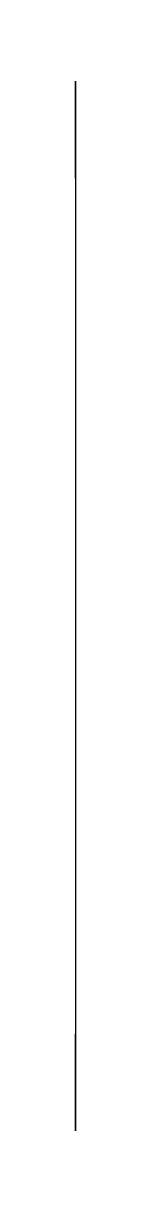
# Model space of a CAD drawing. Header units: millimetres. Extents: x 0 to 0, y 330.8 to 430.7.
import ezdxf

# ---------------------------------------------------------------- set-up
doc = ezdxf.new("R2010")
doc.units = ezdxf.units.MM

msp = doc.modelspace()

# ---------------------------------------------------------------- linework, layer by layer
at = {"extrusion": (1, 0, 0)}
msp.add_arc((380.748, 438.518), 45, 324.62346, 215.37654, dxfattribs=at)

doc.saveas('drawing.dxf')
